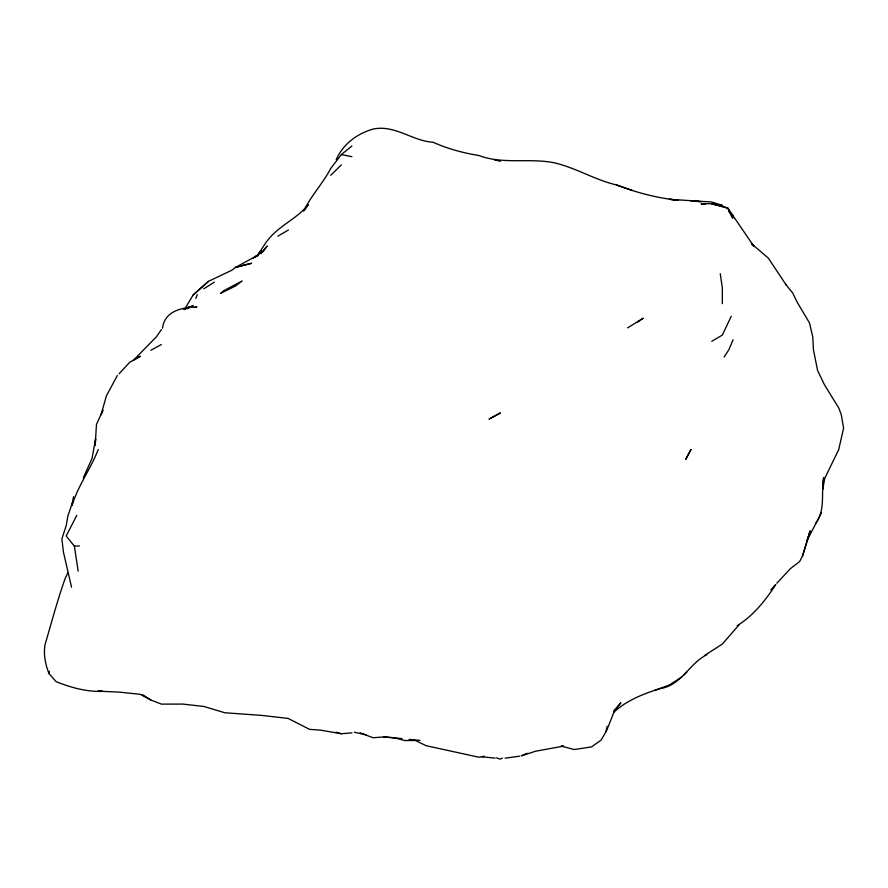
<?xml version="1.0" encoding="UTF-8"?>
<svg xmlns="http://www.w3.org/2000/svg" width="888" height="888" viewBox="0 0 888 888"><rect width="100%" height="100%" fill="white"/><g stroke="black" fill="none" stroke-linecap="round" stroke-linejoin="round"><path stroke-width="1.33" d="M722.321 303.641L722.321 287.801L720.257 273.737M605.916 731.446L607.214 726.362M351.926 732.855L341.336 733.743L320.168 730.08L309.59 729.359L288.156 718.436L261.738 715.395L224.93 712.775L203.763 706.437L182.595 704.073L161.427 704.129L150.849 699.999L140.26 694.327L119.092 692.096L97.935 691.175L102.753 691.364C86.691 691.974 70.874 687.567 56.099 681.64L48.973 673.526L49.362 671.206M71.995 505.372L73.515 496.747M72.061 505.472C77.867 486.014 90.52 469.164 97.935 450.216L98.257 449.561M838.738 449.472L843.6 428.116L841.225 414.518L838.738 407.947L824.419 384.693L817.571 370.407L813.419 349.595L812.798 337.007L809.468 322.866L797.369 302.542L792.684 293.029L785.825 284.438L786.18 284.981L768.375 258.186L751.359 243.567L754.067 246.587L727.894 208.236L722.321 206.083L711.743 203.929L727.894 208.236L732.422 217.838M162.56 328.194C164.48 310.778 182.44 307.248 196.925 307.048L194.317 307.57M776.822 583.25L790.509 568.542L799.611 561.571L802.441 556.232L810.189 531.024L806.981 540.559L821.3 512.998M802.441 556.232L810.189 531.024M73.082 500.754L67.877 515.972L66.178 525.729L61.883 538.905L63.414 552.014L71.54 587.179M838.661 449.705L824.763 478.332L822.71 489.377L823.664 477.711C820.845 493.051 825.818 510.511 815.417 523.742M606.759 730.313L614.307 711.21L620.856 702.774L613.797 710.955M195.76 298.479L197.314 294.605M731.29 316.25L722.321 335.065L711.743 341.325M733.022 339.827L728.904 349.672L724.12 357.054M83.261 477.933L91.986 458.53L95.615 438.861L95.183 445.432L96.459 424.453L102.941 410.189L101.043 414.885L106.338 396.004L117.394 375.435M67.865 572.705L65.09 578.687C57.398 600.41 51.515 622.599 45.022 644.666C43.357 654.467 45.399 664.39 48.973 673.526M330.536 168.809C322.766 183.616 310.889 195.848 303.685 211.1M76.768 515.384L66.178 535.986L74.359 546.109L78.166 571.128M613.497 712.498C626.462 700.543 643.278 693.806 659.906 688.655C681.695 685.358 688.788 663.769 706.87 654.667M336.241 159.629C342.979 144.145 357.043 133.633 373.082 129.093C394.894 124.453 412.21 140.97 433.144 142.258C447.741 148.84 463.036 152.925 478.921 155.522C502.741 164.535 528.327 158.008 552.924 162.526L552.991 162.537C575.102 167.266 594.583 179.864 616.494 184.937C636.374 192.596 656.965 197.991 678.177 200.277M606.415 731.09L601.01 740.192L591.497 746.919L574.159 749.539L561.838 746.253M254.923 257.065L256.676 255.822L235.509 267.421L231.657 270.329L208.447 281.363L193.173 294.938L184.771 308.946M266.544 241.592L256.676 256.688M775.801 584.493C765.556 600.377 753.368 615.639 737.14 625.74M304.573 210.09L308.314 204.606C296.792 219.081 278.355 225.852 267.255 240.881M161.427 329.559L156.366 336.841L133.411 360.239L140.26 356.255L129.681 362.315L119.092 373.793M257.42 255.689L261.116 250.682L257.054 255.755M330.758 168.42L341.336 154.59L351.926 145.998M262.371 252.192L267.255 245.987L261.028 253.457L262.482 251.459L253.169 258.308M770.828 589.887L775.235 584.959M739.327 624.53L722.321 644.089L704.684 655.411M681.784 676.978L669.408 684.97L654.767 690.376M683.582 675.202L687.19 671.661M330.758 175.28L341.336 164.913M208.447 281.363L193.173 294.938M187.113 308.358L188.922 306.749L184.404 309.579M637.662 322L643.178 318.248L627.616 327.85M203.763 288.833L214.341 282.14M277.844 236.175L288.422 230.003M150.849 350.305L161.427 344.5M187.179 308.735L193.173 305.605L183.772 309.435M521.245 755.899L527.128 753.257M502.43 758.108L500.077 759.14L496.559 757.83M521.978 755.666L535.497 751.248L563.58 746.109L561.416 745.82M484.204 756.221L478.921 757.231L426.007 745.665L415.418 740.492L404.839 740.548L394.25 737.784L383.671 736.94L373.082 737.762L360.151 732.833M505.183 758.186L519.658 756.165M74.359 546.109L79.476 545.942M714.762 203.596L701.154 203.852L705.128 204.118M677.511 200.266L669.408 199.301L711.743 202.02L722.321 205.306L718.359 205.028M697.424 201.387L701.154 201.698L690.575 200.799M383.694 736.929L401.987 738.561M409.091 739.371L419.969 740.403M481.64 756.809L495.149 758.097M341.336 154.59L351.926 156.688M354.39 732.234L366.078 734.853M494.294 159.807L500.51 161.305M336.041 732.156L341.336 733.743M616.494 184.937L632.012 190.276M142.38 694.627L150.849 699.999M729.059 211.744L732.911 215.429L729.27 211.766M727.894 208.236L732.911 218.159M690.964 449.517L685.814 459.218L690.964 449.517M224.22 290.476L220.657 293.351L235.509 285.991L242.191 280.908L224.22 290.476M500.199 413.02L489.21 419.025L500.199 413.02M243.911 265.179L235.509 267.421L251.604 263.259L243.911 265.179"/></g></svg>
